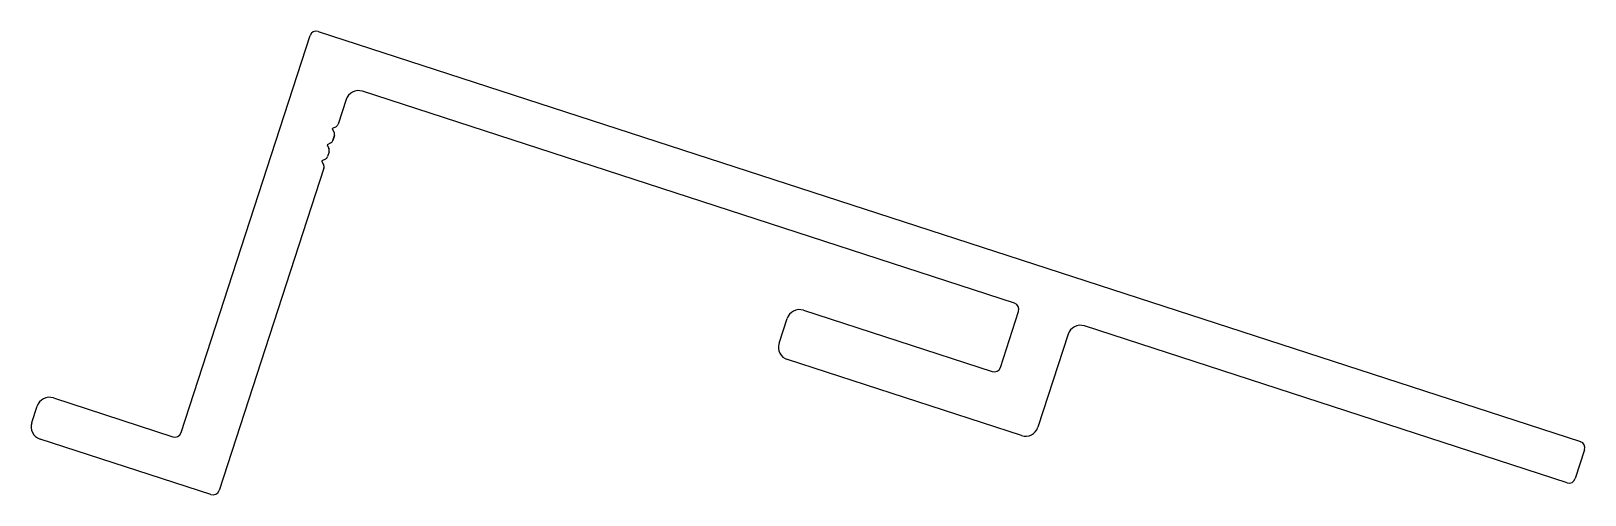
# Model space of a CAD drawing. Extents: x -45.6 to 45.6, y 3.1 to 30.3.
import ezdxf

# ---------------------------------------------------------------- set-up
doc = ezdxf.new("R2010")
doc.units = 0
doc.layers.add('1', color=7, linetype='CONTINUOUS')

msp = doc.modelspace()

# ---------------------------------------------------------------- linework, layer by layer
at = {"layer": '1', "linetype": 'CONTINUOUS'}
for p, q in [((-28.769, 30.291), (45.338, 6.212)), ((-36.821, 6.744), (-29.249, 30.046)), ((12.108, 14.34), (-26.174, 26.778)), ((-27.134, 26.289), (-27.603, 24.845)), ((-27.728, 24.699), (-27.943, 24.589)), ((-27.603, 24.845), (-27.603, 24.845)), ((-27.603, 24.845), (-27.603, 24.845)), ((-27.603, 24.845), (-27.603, 24.845)), ((-28.037, 23.748), (-28.252, 23.638)), ((-27.947, 24.579), (-27.837, 24.363)), ((-27.822, 24.172), (-27.912, 23.894)), ((-27.912, 23.894), (-27.822, 24.172)), ((-27.822, 24.172), (-27.912, 23.894)), ((-27.912, 23.894), (-27.822, 24.172)), ((-27.822, 24.172), (-27.912, 23.894)), ((-28.256, 23.628), (-28.146, 23.412)), ((-28.131, 23.221), (-28.221, 22.943)), ((-28.44, 22.27), (-34.587, 3.35)), ((-28.565, 22.677), (-28.455, 22.461)), ((-28.346, 22.797), (-28.561, 22.687)), ((-28.44, 22.27), (-28.44, 22.27)), ((-28.44, 22.27), (-28.44, 22.27)), ((-0.282, 13.926), (10.803, 10.324)), ((11.283, 10.569), (12.353, 13.86)), ((-1.712, 11.989), (-1.242, 13.436)), ((44.553, 3.798), (16.213, 13.006)), ((15.252, 12.517), (13.477, 7.054)), ((12.517, 6.564), (-1.223, 11.029)), ((-45.594, 7.327), (-45.281, 8.291)), ((-44.321, 8.78), (-37.301, 6.5)), ((-35.068, 3.105), (-45.105, 6.366)), ((45.582, 5.732), (45.033, 4.042))]:
    msp.add_line(p, q, dxfattribs=at)
for centre, radius, start, end in [((-28.887, 29.928), 0.381, 72, 162), ((-26.409, 26.054), 0.762, 72, 162), ((-27.841, 24.922), 0.25, 297, 342), ((-28.15, 23.971), 0.25, 297, 342), ((-27.94, 24.582), 0.008, 117, 207), ((-28.06, 24.249), 0.25, 342, 27), ((-28.459, 23.02), 0.25, 297, 342), ((-28.249, 23.631), 0.008, 117, 207), ((-28.369, 23.298), 0.25, 342, 27), ((-28.558, 22.68), 0.008, 117, 207), ((-28.678, 22.347), 0.25, 342, 27), ((-0.517, 13.201), 0.762, 72, 162), ((11.99, 13.977), 0.381, 342, 72), ((15.977, 12.281), 0.762, 72, 162), ((-0.988, 11.754), 0.762, 162, 252), ((10.921, 10.686), 0.381, 252, 342), ((-44.556, 8.056), 0.762, 72, 162), ((-44.869, 7.091), 0.762, 162, 252), ((-37.183, 6.862), 0.381, 252, 342), ((12.753, 7.289), 0.762, 252, 342), ((45.22, 5.849), 0.381, 342, 72), ((44.671, 4.16), 0.381, 252, 342), ((-34.95, 3.467), 0.381, 252, 342)]:
    msp.add_arc(centre, radius, start, end, dxfattribs=at)

doc.saveas('drawing.dxf')
